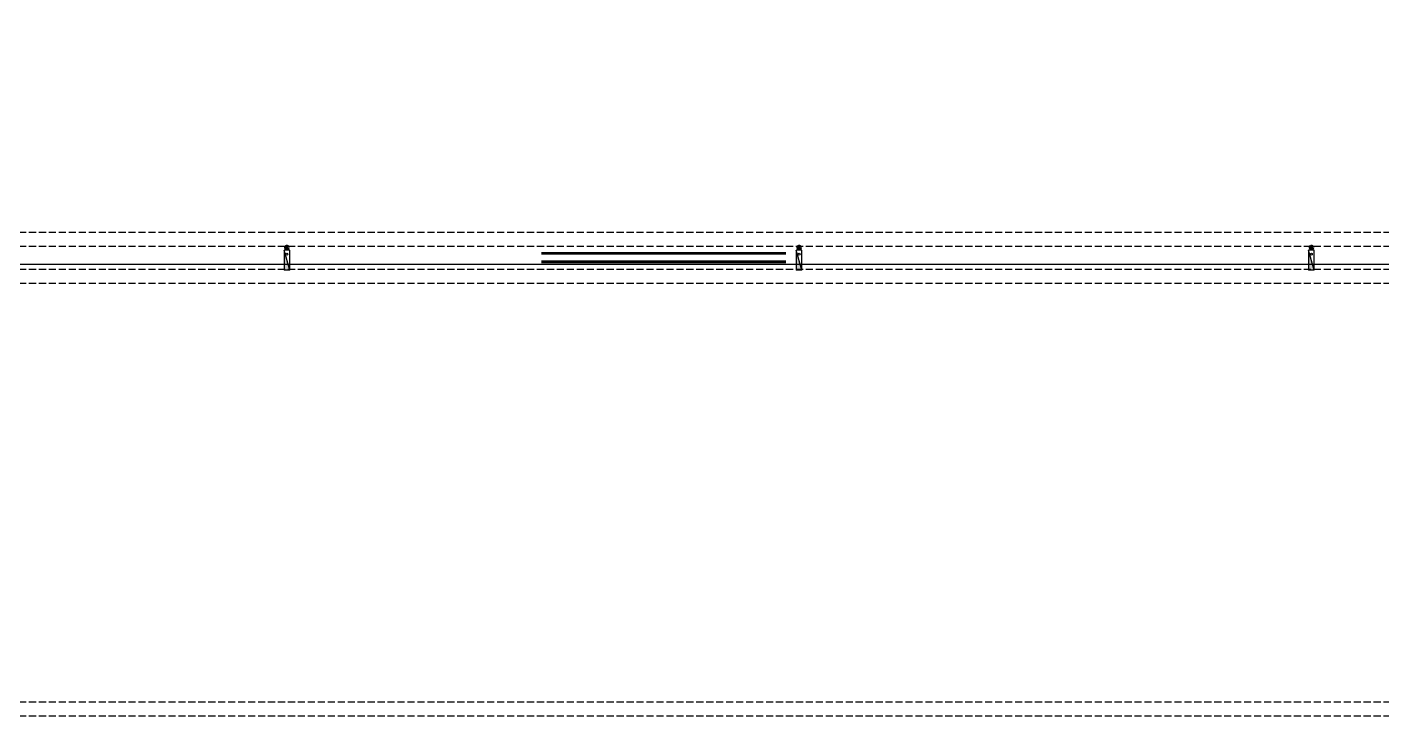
# Model space of a CAD drawing. Extents: x -474411 to 577939, y 0 to 1014176.
# Drawn here: x -200719 to -153112, y 656970 to 681170 of the extents above; entities that cross this region are included whole.
import ezdxf

# ---------------------------------------------------------------- set-up
doc = ezdxf.new("R2010")
doc.units = 0
doc.header["$LTSCALE"] = 1000
doc.header["$MEASUREMENT"] = 0
doc.linetypes.add('CENTER', pattern=[2, 1.25, -0.25, 0.25, -0.25])
doc.linetypes.add('DASH', pattern=[0.35, 0.25, -0.1])
for name, color, linetype in [('A-HATCH-2', 251, 'Continuous'), ('A-WINDOW', 140, 'Continuous'), ('SB_ZF消火栓', 10, 'Continuous'), ('照明-灯具', 3, 'Continuous')]:
    doc.layers.add(name, color=color, linetype=linetype)
doc.layers.add('LG-ZF消防', color=1, linetype='Continuous', lineweight=60)
doc.layers.add('柱间支撑', color=6, linetype='CENTER', lineweight=0)

# ---------------------------------------------------------------- blocks, each defined once
blk = doc.blocks.new('w42343')
at = {"layer": 'A-HATCH-2', "linetype": 'DASH'}
for p, q in [((-263654, 673970), (-128354, 673970)), ((-263654, 673470), (-128354, 673470)), ((-263654, 672670), (-128354, 672670)), ((-263654, 672170), (-128354, 672170)), ((-263654, 657470), (-128354, 657470)), ((-263654, 656970), (-128354, 656970))]:
    blk.add_line(p, q, dxfattribs=at)
blk = doc.blocks.new('234243242332')
at = {"layer": 'SB_ZF消火栓'}
for points in [[(-191690, 673330), (-191690, 672630), (-191490, 672630)], [(-173690, 673330), (-173690, 672630), (-173490, 672630)], [(-155690, 673330), (-155690, 672630), (-155490, 672630)]]:
    blk.add_hatch(color=8, dxfattribs=at).paths.add_polyline_path(points)
at = {"layer": 'LG-ZF消防', "color": 8, "linetype": 'Continuous'}
for centre in [(-191590, 673430), (-173590, 673430), (-155590, 673430)]:
    blk.add_circle(centre, 50, dxfattribs=at)
at = {"layer": 'SB_ZF消火栓', "color": 8}
for p, q in [((-191490, 673330), (-191690, 673330)), ((-191690, 673330), (-191690, 672630)), ((-191490, 672630), (-191690, 673330)), ((-191490, 672630), (-191490, 673330)), ((-173490, 673330), (-173690, 673330)), ((-173690, 673330), (-173690, 672630)), ((-173490, 672630), (-173690, 673330)), ((-173490, 672630), (-173490, 673330)), ((-155490, 673330), (-155690, 673330)), ((-155690, 673330), (-155690, 672630)), ((-155490, 672630), (-155690, 673330)), ((-155490, 672630), (-155490, 673330)), ((-191490, 672630), (-191690, 672630)), ((-173490, 672630), (-173690, 672630)), ((-155490, 672630), (-155690, 672630))]:
    blk.add_line(p, q, dxfattribs=at)
for centre in [(-191590, 673190), (-173590, 673190), (-155590, 673190)]:
    blk.add_circle(centre, 32.5, dxfattribs=at)

msp = doc.modelspace()

# ---------------------------------------------------------------- linework, layer by layer
at = {"layer": '柱间支撑', "color": 8, "const_width": 100}
for points in [[(-174054.2, 673220), (-182654.2, 673220)], [(-174054.2, 672920), (-182654.2, 672920)]]:
    msp.add_lwpolyline(points, dxfattribs=at)
at = {"layer": '照明-灯具', "color": 1, "ltscale": 500}
msp.add_lwpolyline([(-264209.9, 713403.9), (-263604.2, 713403.9), (-263704.2, 672841.9), (-128054.2, 672841.9)], dxfattribs=at)

# ---------------------------------------------------------------- block references
at = {"layer": 'A-WINDOW', "color": 8}
msp.add_blockref('w42343', (0, 0), dxfattribs=at)
at = {"layer": 'SB_ZF消火栓', "color": 8, "linetype": 'Continuous'}
msp.add_blockref('234243242332', (0, 0), dxfattribs=at)

doc.saveas('drawing.dxf')
